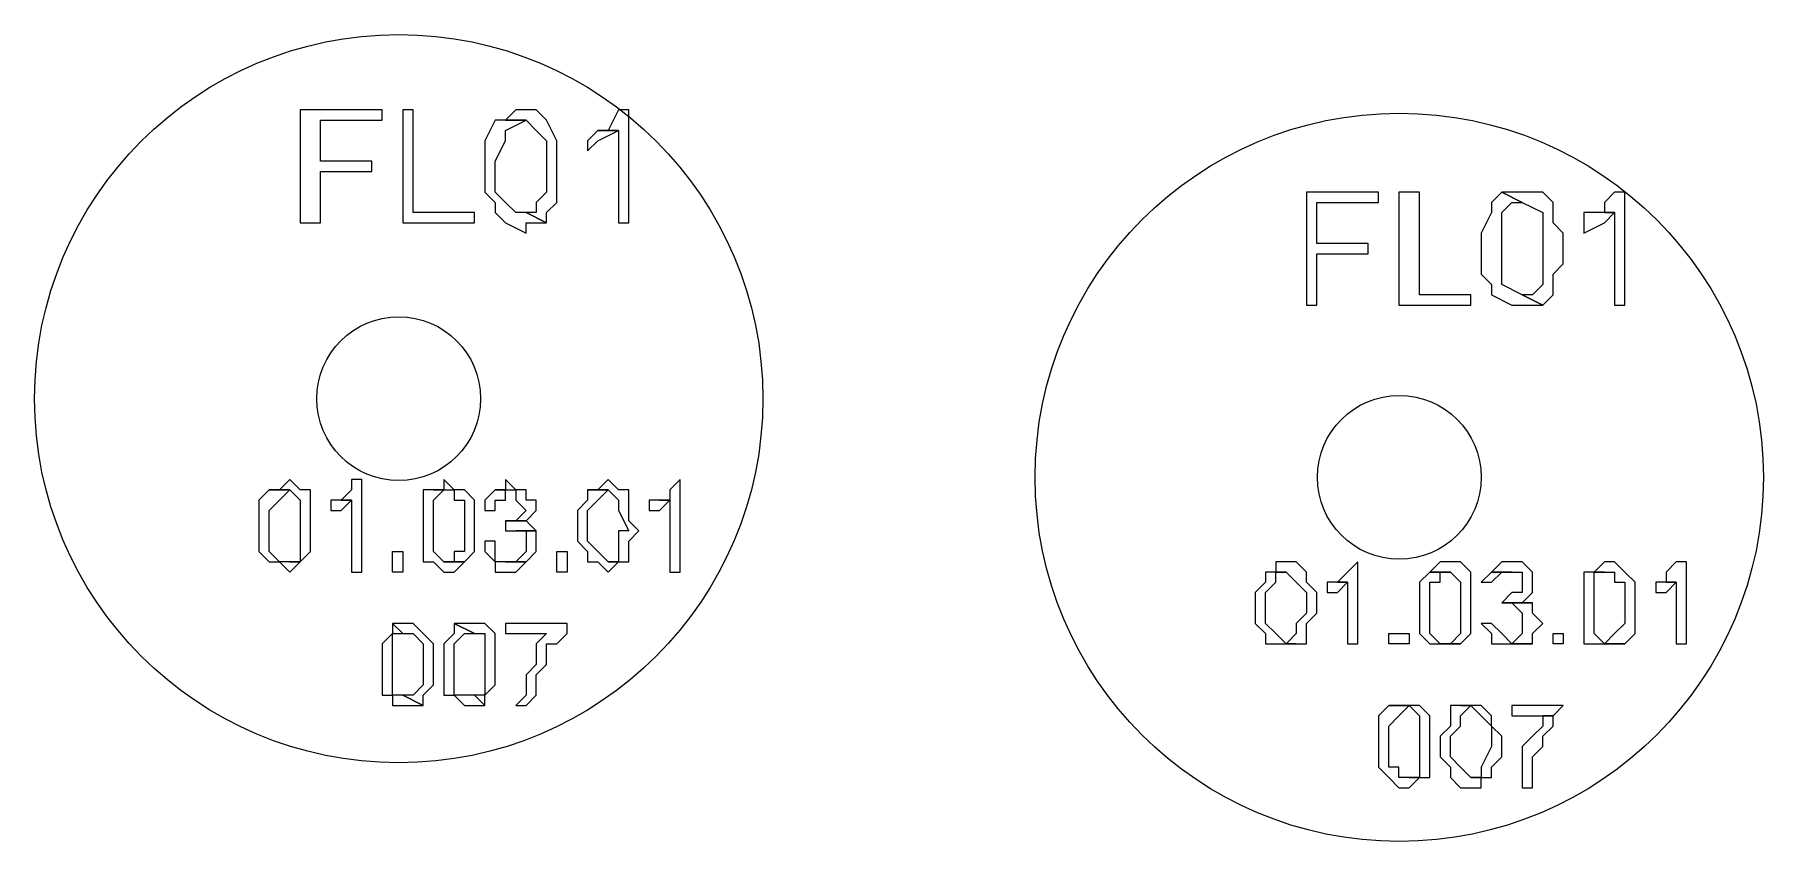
# Model space of a CAD drawing. Header units: millimetres. Extents: x 977 to 12288, y -94 to 5752.
# Drawn here: x 2782 to 2829.47, y 4513.61 to 4535.77 of the extents above; entities that cross this region are included whole.
import ezdxf

# ---------------------------------------------------------------- set-up
doc = ezdxf.new("R2010")
doc.units = ezdxf.units.MM

msp = doc.modelspace()

# ---------------------------------------------------------------- linework, layer by layer
at = {"color": 4, "lineweight": 0}
for points in [[(2791.54530765, 4533.69598799), (2789.28901658, 4533.69598799), (2789.28901658, 4530.59358777), (2789.85308935, 4530.59358777), (2789.85308935, 4532.00376969), (2791.26327127, 4532.00376969), (2791.26327127, 4532.28580607), (2789.85308935, 4532.28580607), (2789.85308935, 4533.41395161), (2791.54530765, 4533.41395161)], [(2792.39141681, 4533.69598799), (2792.10938042, 4533.69598799), (2792.10938042, 4530.59358777), (2794.08363511, 4530.59358777), (2794.08363511, 4530.87562415), (2792.39141681, 4530.87562415)], [(2795.49381703, 4533.69598799), (2795.21178065, 4533.69598799), (2794.92974426, 4533.41395161), (2795.49381703, 4533.41395161), (2795.49381703, 4533.41395161), (2795.77585342, 4533.13191522), (2796.0578898, 4532.84987884), (2796.0578898, 4532.56784246), (2796.0578898, 4532.00376969), (2796.0578898, 4531.7217333), (2796.0578898, 4531.43969692), (2795.77585342, 4531.15766054), (2795.77585342, 4530.87562415), (2795.49381703, 4530.87562415), (2796.0578898, 4530.59358777), (2796.0578898, 4530.87562415), (2796.33992618, 4531.15766054), (2796.33992618, 4531.15766054), (2796.33992618, 4531.7217333), (2796.33992618, 4532.00376969), (2796.33992618, 4532.56784246), (2796.33992618, 4532.84987884), (2796.33992618, 4532.84987884), (2796.0578898, 4533.41395161), (2796.0578898, 4533.41395161), (2795.77585342, 4533.69598799), (2795.77585342, 4533.69598799)], [(2798.31418087, 4533.69598799), (2798.03214449, 4533.69598799), (2798.03214449, 4533.69598799), (2797.7501081, 4533.13191522), (2797.46807172, 4533.13191522), (2798.03214449, 4533.13191522), (2798.03214449, 4530.59358777), (2798.31418087, 4530.59358777)], [(2794.92974426, 4533.41395161), (2794.64770788, 4533.41395161), (2794.36567149, 4532.84987884), (2794.36567149, 4532.84987884), (2794.36567149, 4532.56784246), (2794.36567149, 4532.00376969), (2794.36567149, 4532.00376969), (2794.36567149, 4531.43969692), (2794.64770788, 4531.15766054), (2794.64770788, 4530.87562415), (2794.92974426, 4530.59358777), (2795.49381703, 4530.31155138), (2795.49381703, 4530.59358777), (2796.0578898, 4530.59358777), (2795.49381703, 4530.87562415), (2795.21178065, 4530.87562415), (2794.92974426, 4531.15766054), (2794.92974426, 4531.15766054), (2794.64770788, 4531.43969692), (2794.64770788, 4532.00376969), (2794.64770788, 4532.28580607), (2794.92974426, 4532.84987884), (2794.92974426, 4533.13191522), (2794.92974426, 4533.13191522), (2795.49381703, 4533.41395161)], [(2797.46807172, 4533.13191522), (2797.18603534, 4532.84987884), (2797.18603534, 4532.56784246), (2797.18603534, 4532.56784246), (2797.46807172, 4532.84987884), (2797.46807172, 4532.84987884), (2798.03214449, 4533.13191522)], [(2818.90283692, 4531.43969692), (2816.92858223, 4531.43969692), (2816.92858223, 4528.33729669), (2817.21061861, 4528.33729669), (2817.21061861, 4529.74747861), (2818.62080053, 4529.74747861), (2818.62080053, 4530.029515), (2817.21061861, 4530.029515), (2817.21061861, 4531.15766054), (2818.90283692, 4531.15766054)], [(2820.03098245, 4531.43969692), (2819.46690968, 4531.43969692), (2819.46690968, 4528.33729669), (2821.44116437, 4528.33729669), (2821.44116437, 4528.61933308), (2820.03098245, 4528.61933308)], [(2822.28727352, 4531.43969692), (2822.00523714, 4531.15766054), (2822.00523714, 4530.87562415), (2822.00523714, 4530.87562415), (2821.72320076, 4530.31155138), (2821.72320076, 4530.029515), (2821.72320076, 4529.74747861), (2821.72320076, 4529.18340585), (2822.00523714, 4528.90136946), (2822.00523714, 4528.61933308), (2822.56930991, 4528.33729669), (2822.85134629, 4528.33729669), (2823.13338268, 4528.33729669), (2823.41541906, 4528.33729669), (2822.85134629, 4528.61933308), (2822.85134629, 4528.61933308), (2822.28727352, 4528.90136946), (2822.28727352, 4528.90136946), (2822.28727352, 4529.46544223), (2822.28727352, 4530.029515), (2822.28727352, 4530.31155138), (2822.28727352, 4530.59358777), (2822.28727352, 4530.87562415), (2822.56930991, 4531.15766054), (2822.85134629, 4531.15766054)], [(2822.85134629, 4531.43969692), (2822.56930991, 4531.43969692), (2822.28727352, 4531.43969692), (2822.85134629, 4531.15766054), (2822.85134629, 4531.15766054), (2823.41541906, 4530.87562415), (2823.41541906, 4530.87562415), (2823.41541906, 4530.31155138), (2823.41541906, 4530.029515), (2823.41541906, 4529.46544223), (2823.41541906, 4529.18340585), (2823.41541906, 4528.90136946), (2823.13338268, 4528.61933308), (2822.85134629, 4528.61933308), (2823.41541906, 4528.33729669), (2823.69745545, 4528.61933308), (2823.69745545, 4528.90136946), (2823.69745545, 4529.18340585), (2823.97949183, 4529.46544223), (2823.97949183, 4530.029515), (2823.97949183, 4530.31155138), (2823.69745545, 4530.59358777), (2823.69745545, 4530.87562415), (2823.69745545, 4531.15766054), (2823.69745545, 4531.15766054), (2823.41541906, 4531.43969692), (2823.13338268, 4531.43969692)], [(2825.67171013, 4531.43969692), (2825.38967375, 4531.43969692), (2825.38967375, 4531.43969692), (2825.10763737, 4531.15766054), (2825.10763737, 4530.87562415), (2825.38967375, 4530.87562415), (2825.38967375, 4528.33729669), (2825.67171013, 4528.33729669)], [(2825.10763737, 4530.87562415), (2824.5435646, 4530.87562415), (2824.5435646, 4530.31155138), (2824.5435646, 4530.31155138), (2825.10763737, 4530.59358777), (2825.10763737, 4530.59358777), (2825.38967375, 4530.87562415)], [(2788.44290743, 4523.26064178), (2788.44290743, 4523.26064178), (2788.16087104, 4522.9786054), (2788.16087104, 4522.9786054), (2788.16087104, 4522.69656901), (2788.16087104, 4522.13249624), (2788.16087104, 4522.13249624), (2788.16087104, 4521.85045986), (2788.16087104, 4521.56842347), (2788.44290743, 4521.28638709), (2788.72494381, 4521.28638709), (2789.0069802, 4521.00435071), (2789.0069802, 4521.00435071), (2789.28901658, 4521.28638709), (2789.0069802, 4521.28638709), (2788.72494381, 4521.28638709), (2788.44290743, 4521.56842347), (2788.44290743, 4521.56842347), (2788.44290743, 4521.85045986), (2788.44290743, 4522.13249624), (2788.44290743, 4522.41453263), (2788.44290743, 4522.69656901), (2788.72494381, 4522.9786054), (2788.72494381, 4522.9786054), (2789.0069802, 4523.26064178)], [(2789.0069802, 4523.54267816), (2788.72494381, 4523.26064178), (2788.44290743, 4523.26064178), (2789.0069802, 4523.26064178), (2789.0069802, 4523.26064178), (2789.28901658, 4522.9786054), (2789.28901658, 4522.9786054), (2789.28901658, 4522.69656901), (2789.28901658, 4522.13249624), (2789.28901658, 4522.13249624), (2789.28901658, 4521.56842347), (2789.28901658, 4521.56842347), (2789.28901658, 4521.28638709), (2789.0069802, 4521.28638709), (2789.28901658, 4521.28638709), (2789.28901658, 4521.28638709), (2789.57105296, 4521.56842347), (2789.57105296, 4521.56842347), (2789.57105296, 4521.85045986), (2789.57105296, 4522.13249624), (2789.57105296, 4522.41453263), (2789.57105296, 4522.69656901), (2789.57105296, 4522.9786054), (2789.57105296, 4523.26064178), (2789.57105296, 4523.26064178), (2789.28901658, 4523.26064178), (2789.28901658, 4523.26064178)], [(2790.98123489, 4523.54267816), (2790.6991985, 4523.54267816), (2790.6991985, 4523.26064178), (2790.41716212, 4522.9786054), (2790.41716212, 4522.9786054), (2790.6991985, 4522.9786054), (2790.6991985, 4521.00435071), (2790.98123489, 4521.00435071)], [(2792.95548957, 4523.26064178), (2792.67345319, 4523.26064178), (2792.67345319, 4522.9786054), (2792.67345319, 4522.9786054), (2792.67345319, 4522.69656901), (2792.67345319, 4522.13249624), (2792.67345319, 4522.13249624), (2792.67345319, 4521.85045986), (2792.67345319, 4521.56842347), (2792.67345319, 4521.28638709), (2792.95548957, 4521.28638709), (2793.23752596, 4521.00435071), (2793.51956234, 4521.00435071), (2793.80159873, 4521.28638709), (2793.23752596, 4521.28638709), (2793.23752596, 4521.28638709), (2792.95548957, 4521.56842347), (2792.95548957, 4521.56842347), (2792.95548957, 4521.85045986), (2792.95548957, 4522.13249624), (2792.95548957, 4522.41453263), (2792.95548957, 4522.69656901), (2792.95548957, 4522.9786054), (2792.95548957, 4522.9786054), (2793.23752596, 4523.26064178)], [(2793.23752596, 4523.54267816), (2793.23752596, 4523.26064178), (2792.95548957, 4523.26064178), (2793.23752596, 4523.26064178), (2793.51956234, 4523.26064178), (2793.51956234, 4522.9786054), (2793.80159873, 4522.9786054), (2793.80159873, 4522.69656901), (2793.80159873, 4522.13249624), (2793.80159873, 4522.13249624), (2793.80159873, 4521.56842347), (2793.51956234, 4521.56842347), (2793.51956234, 4521.28638709), (2793.23752596, 4521.28638709), (2793.80159873, 4521.28638709), (2793.80159873, 4521.28638709), (2794.08363511, 4521.56842347), (2794.08363511, 4521.56842347), (2794.08363511, 4521.85045986), (2794.08363511, 4522.13249624), (2794.08363511, 4522.41453263), (2794.08363511, 4522.69656901), (2794.08363511, 4522.9786054), (2793.80159873, 4523.26064178), (2793.80159873, 4523.26064178), (2793.51956234, 4523.26064178), (2793.51956234, 4523.26064178)], [(2794.64770788, 4523.26064178), (2794.36567149, 4522.9786054), (2794.36567149, 4522.69656901), (2794.64770788, 4522.69656901), (2794.64770788, 4522.9786054), (2794.64770788, 4522.9786054), (2794.92974426, 4522.9786054), (2794.92974426, 4523.26064178)], [(2794.92974426, 4523.54267816), (2794.92974426, 4523.26064178), (2794.64770788, 4523.26064178), (2794.92974426, 4523.26064178), (2795.21178065, 4523.26064178), (2795.21178065, 4522.9786054), (2795.21178065, 4522.9786054), (2795.49381703, 4522.69656901), (2795.49381703, 4522.69656901), (2795.21178065, 4522.41453263), (2795.21178065, 4522.41453263), (2794.92974426, 4522.41453263), (2795.49381703, 4522.41453263), (2795.49381703, 4522.41453263), (2795.77585342, 4522.69656901), (2795.77585342, 4522.69656901), (2795.77585342, 4522.9786054), (2795.49381703, 4522.9786054), (2795.49381703, 4523.26064178), (2795.49381703, 4523.26064178), (2795.21178065, 4523.26064178)], [(2797.18603534, 4523.26064178), (2797.18603534, 4523.26064178), (2797.18603534, 4522.9786054), (2797.18603534, 4522.9786054), (2796.90399895, 4522.69656901), (2796.90399895, 4522.13249624), (2796.90399895, 4522.13249624), (2796.90399895, 4521.85045986), (2797.18603534, 4521.56842347), (2797.18603534, 4521.28638709), (2797.46807172, 4521.28638709), (2797.7501081, 4521.00435071), (2797.7501081, 4521.00435071), (2798.03214449, 4521.28638709), (2797.7501081, 4521.28638709), (2797.7501081, 4521.28638709), (2797.46807172, 4521.56842347), (2797.46807172, 4521.56842347), (2797.18603534, 4521.85045986), (2797.18603534, 4522.13249624), (2797.18603534, 4522.41453263), (2797.18603534, 4522.69656901), (2797.46807172, 4522.9786054), (2797.46807172, 4522.9786054), (2797.7501081, 4523.26064178)], [(2797.7501081, 4523.54267816), (2797.46807172, 4523.26064178), (2797.18603534, 4523.26064178), (2797.7501081, 4523.26064178), (2797.7501081, 4523.26064178), (2798.03214449, 4522.9786054), (2798.03214449, 4522.9786054), (2798.03214449, 4522.69656901), (2798.31418087, 4522.13249624), (2798.03214449, 4522.13249624), (2798.03214449, 4521.56842347), (2798.03214449, 4521.56842347), (2798.03214449, 4521.28638709), (2797.7501081, 4521.28638709), (2798.03214449, 4521.28638709), (2798.31418087, 4521.28638709), (2798.31418087, 4521.56842347), (2798.31418087, 4521.56842347), (2798.31418087, 4521.85045986), (2798.59621726, 4522.13249624), (2798.31418087, 4522.41453263), (2798.31418087, 4522.69656901), (2798.31418087, 4522.9786054), (2798.31418087, 4523.26064178), (2798.31418087, 4523.26064178), (2798.03214449, 4523.26064178), (2798.03214449, 4523.26064178)], [(2799.72436279, 4523.54267816), (2799.72436279, 4523.54267816), (2799.44232641, 4523.26064178), (2799.44232641, 4522.9786054), (2799.16029003, 4522.9786054), (2799.44232641, 4522.9786054), (2799.44232641, 4521.00435071), (2799.72436279, 4521.00435071)], [(2790.41716212, 4522.9786054), (2790.13512573, 4522.9786054), (2790.13512573, 4522.69656901), (2790.13512573, 4522.69656901), (2790.41716212, 4522.69656901), (2790.41716212, 4522.69656901), (2790.6991985, 4522.9786054)], [(2799.16029003, 4522.9786054), (2798.87825364, 4522.9786054), (2798.87825364, 4522.69656901), (2798.87825364, 4522.69656901), (2799.16029003, 4522.69656901), (2799.16029003, 4522.69656901), (2799.44232641, 4522.9786054)], [(2794.92974426, 4522.41453263), (2794.92974426, 4522.13249624), (2795.21178065, 4522.13249624), (2795.77585342, 4522.13249624), (2795.49381703, 4522.41453263), (2795.49381703, 4522.41453263), (2794.92974426, 4522.41453263)], [(2794.64770788, 4521.85045986), (2794.36567149, 4521.85045986), (2794.36567149, 4521.56842347), (2794.64770788, 4521.28638709), (2794.64770788, 4521.28638709), (2794.64770788, 4521.00435071), (2794.92974426, 4521.00435071), (2795.21178065, 4521.00435071), (2795.49381703, 4521.28638709), (2795.49381703, 4521.28638709), (2794.92974426, 4521.28638709), (2794.92974426, 4521.28638709), (2794.64770788, 4521.28638709), (2794.64770788, 4521.56842347)], [(2795.77585342, 4522.13249624), (2795.21178065, 4522.13249624), (2795.21178065, 4522.13249624), (2795.49381703, 4522.13249624), (2795.49381703, 4522.13249624), (2795.49381703, 4521.85045986), (2795.49381703, 4521.56842347), (2795.49381703, 4521.56842347), (2795.21178065, 4521.28638709), (2794.92974426, 4521.28638709), (2795.49381703, 4521.28638709), (2795.49381703, 4521.28638709), (2795.77585342, 4521.56842347), (2795.77585342, 4521.85045986), (2795.77585342, 4521.85045986), (2795.77585342, 4522.13249624)], [(2791.82734404, 4521.00435071), (2791.82734404, 4521.56842347), (2792.10938042, 4521.56842347), (2792.10938042, 4521.00435071), (2791.82734404, 4521.00435071)], [(2796.33992618, 4521.00435071), (2796.33992618, 4521.56842347), (2796.62196257, 4521.56842347), (2796.62196257, 4521.00435071), (2796.33992618, 4521.00435071)], [(2816.36450946, 4521.28638709), (2816.08247307, 4521.28638709), (2816.08247307, 4521.00435071), (2816.36450946, 4521.00435071), (2816.36450946, 4521.00435071), (2816.64654584, 4520.72231432), (2816.64654584, 4520.72231432), (2816.92858223, 4520.44027794), (2816.92858223, 4520.15824155), (2816.92858223, 4519.87620517), (2816.64654584, 4519.59416879), (2816.64654584, 4519.3121324), (2816.64654584, 4519.3121324), (2816.36450946, 4519.03009602), (2816.64654584, 4519.03009602), (2816.92858223, 4519.03009602), (2816.92858223, 4519.3121324), (2816.92858223, 4519.59416879), (2817.21061861, 4519.87620517), (2817.21061861, 4520.15824155), (2817.21061861, 4520.44027794), (2816.92858223, 4520.72231432), (2816.92858223, 4520.72231432), (2816.92858223, 4521.00435071), (2816.92858223, 4521.00435071), (2816.64654584, 4521.28638709), (2816.64654584, 4521.28638709)], [(2818.33876415, 4521.28638709), (2818.33876415, 4521.28638709), (2818.33876415, 4521.28638709), (2818.05672776, 4521.00435071), (2817.77469138, 4520.72231432), (2818.05672776, 4520.72231432), (2818.05672776, 4519.03009602), (2818.33876415, 4519.03009602)], [(2820.8770916, 4521.28638709), (2820.59505522, 4521.28638709), (2820.31301884, 4521.00435071), (2820.8770916, 4521.00435071), (2820.8770916, 4521.00435071), (2821.15912799, 4520.72231432), (2821.15912799, 4520.72231432), (2821.15912799, 4520.44027794), (2821.15912799, 4520.15824155), (2821.15912799, 4519.87620517), (2821.15912799, 4519.59416879), (2821.15912799, 4519.3121324), (2821.15912799, 4519.3121324), (2820.8770916, 4519.03009602), (2821.15912799, 4519.03009602), (2821.15912799, 4519.03009602), (2821.44116437, 4519.3121324), (2821.44116437, 4519.59416879), (2821.44116437, 4519.87620517), (2821.44116437, 4520.15824155), (2821.44116437, 4520.44027794), (2821.44116437, 4520.72231432), (2821.44116437, 4520.72231432), (2821.44116437, 4521.00435071), (2821.44116437, 4521.00435071), (2821.15912799, 4521.28638709), (2821.15912799, 4521.28638709)], [(2822.56930991, 4521.28638709), (2822.28727352, 4521.28638709), (2822.00523714, 4521.00435071), (2822.56930991, 4521.00435071), (2822.56930991, 4521.00435071), (2822.85134629, 4521.00435071), (2822.85134629, 4521.00435071), (2822.85134629, 4520.72231432), (2822.85134629, 4520.72231432), (2822.85134629, 4520.44027794), (2822.56930991, 4520.44027794), (2822.28727352, 4520.15824155), (2822.85134629, 4520.15824155), (2823.13338268, 4520.44027794), (2823.13338268, 4520.44027794), (2823.13338268, 4520.72231432), (2823.13338268, 4520.72231432), (2823.13338268, 4521.00435071), (2823.13338268, 4521.00435071), (2822.85134629, 4521.28638709), (2822.85134629, 4521.28638709)], [(2825.10763737, 4521.28638709), (2825.10763737, 4521.28638709), (2824.82560098, 4521.00435071), (2825.10763737, 4521.00435071), (2825.38967375, 4521.00435071), (2825.38967375, 4520.72231432), (2825.67171013, 4520.72231432), (2825.67171013, 4520.44027794), (2825.67171013, 4520.15824155), (2825.67171013, 4519.87620517), (2825.67171013, 4519.59416879), (2825.38967375, 4519.3121324), (2825.38967375, 4519.3121324), (2825.10763737, 4519.03009602), (2825.67171013, 4519.03009602), (2825.67171013, 4519.03009602), (2825.95374652, 4519.3121324), (2825.95374652, 4519.59416879), (2825.95374652, 4519.87620517), (2825.95374652, 4520.15824155), (2825.95374652, 4520.44027794), (2825.95374652, 4520.72231432), (2825.95374652, 4520.72231432), (2825.67171013, 4521.00435071), (2825.67171013, 4521.00435071), (2825.38967375, 4521.28638709), (2825.38967375, 4521.28638709)], [(2827.36392844, 4521.28638709), (2827.08189206, 4521.28638709), (2827.08189206, 4521.28638709), (2826.79985567, 4521.00435071), (2826.79985567, 4520.72231432), (2827.08189206, 4520.72231432), (2827.08189206, 4519.03009602), (2827.36392844, 4519.03009602)], [(2816.08247307, 4521.00435071), (2815.80043669, 4521.00435071), (2815.80043669, 4520.72231432), (2815.80043669, 4520.72231432), (2815.51840031, 4520.44027794), (2815.51840031, 4520.15824155), (2815.51840031, 4519.87620517), (2815.51840031, 4519.59416879), (2815.80043669, 4519.3121324), (2815.80043669, 4519.03009602), (2816.08247307, 4519.03009602), (2816.36450946, 4519.03009602), (2816.64654584, 4519.03009602), (2816.64654584, 4519.03009602), (2816.36450946, 4519.03009602), (2816.36450946, 4519.03009602), (2816.08247307, 4519.3121324), (2816.08247307, 4519.3121324), (2815.80043669, 4519.59416879), (2815.80043669, 4520.15824155), (2815.80043669, 4520.44027794), (2816.08247307, 4520.72231432), (2816.08247307, 4520.72231432), (2816.08247307, 4521.00435071), (2816.36450946, 4521.00435071)], [(2817.77469138, 4520.72231432), (2817.49265499, 4520.72231432), (2817.49265499, 4520.44027794), (2817.49265499, 4520.44027794), (2817.77469138, 4520.44027794), (2817.77469138, 4520.44027794), (2818.05672776, 4520.72231432)], [(2820.31301884, 4521.00435071), (2820.31301884, 4521.00435071), (2820.03098245, 4520.72231432), (2820.03098245, 4520.72231432), (2820.03098245, 4520.44027794), (2820.03098245, 4520.15824155), (2820.03098245, 4519.87620517), (2820.03098245, 4519.59416879), (2820.03098245, 4519.3121324), (2820.31301884, 4519.03009602), (2820.59505522, 4519.03009602), (2820.8770916, 4519.03009602), (2820.8770916, 4519.03009602), (2821.15912799, 4519.03009602), (2820.8770916, 4519.03009602), (2820.59505522, 4519.03009602), (2820.31301884, 4519.3121324), (2820.31301884, 4519.3121324), (2820.31301884, 4519.59416879), (2820.31301884, 4520.15824155), (2820.31301884, 4520.44027794), (2820.31301884, 4520.72231432), (2820.59505522, 4520.72231432), (2820.59505522, 4521.00435071), (2820.8770916, 4521.00435071)], [(2822.00523714, 4521.00435071), (2822.00523714, 4521.00435071), (2821.72320076, 4520.72231432), (2822.00523714, 4520.72231432), (2822.00523714, 4520.72231432), (2822.28727352, 4521.00435071), (2822.28727352, 4521.00435071), (2822.56930991, 4521.00435071)], [(2824.82560098, 4521.00435071), (2824.5435646, 4521.00435071), (2824.5435646, 4520.72231432), (2824.5435646, 4520.72231432), (2824.5435646, 4520.44027794), (2824.5435646, 4520.15824155), (2824.5435646, 4519.87620517), (2824.5435646, 4519.59416879), (2824.5435646, 4519.3121324), (2824.5435646, 4519.03009602), (2824.82560098, 4519.03009602), (2825.10763737, 4519.03009602), (2825.38967375, 4519.03009602), (2825.67171013, 4519.03009602), (2825.10763737, 4519.03009602), (2825.10763737, 4519.03009602), (2824.82560098, 4519.3121324), (2824.82560098, 4519.3121324), (2824.82560098, 4519.59416879), (2824.82560098, 4520.15824155), (2824.82560098, 4520.44027794), (2824.82560098, 4520.72231432), (2824.82560098, 4520.72231432), (2824.82560098, 4521.00435071), (2825.10763737, 4521.00435071)], [(2826.79985567, 4520.72231432), (2826.51781929, 4520.72231432), (2826.51781929, 4520.44027794), (2826.51781929, 4520.44027794), (2826.79985567, 4520.44027794), (2826.79985567, 4520.44027794), (2827.08189206, 4520.72231432)], [(2822.28727352, 4520.15824155), (2822.28727352, 4520.15824155), (2822.56930991, 4520.15824155), (2823.13338268, 4520.15824155), (2822.85134629, 4520.15824155), (2822.85134629, 4520.15824155), (2822.28727352, 4520.15824155)], [(2823.13338268, 4520.15824155), (2822.56930991, 4520.15824155), (2822.56930991, 4520.15824155), (2822.85134629, 4519.87620517), (2822.85134629, 4519.87620517), (2822.85134629, 4519.59416879), (2822.85134629, 4519.59416879), (2822.85134629, 4519.3121324), (2822.85134629, 4519.3121324), (2822.56930991, 4519.03009602), (2823.13338268, 4519.03009602), (2823.13338268, 4519.03009602), (2823.13338268, 4519.3121324), (2823.41541906, 4519.59416879), (2823.13338268, 4519.87620517), (2823.13338268, 4519.87620517)], [(2791.82734404, 4519.59416879), (2791.82734404, 4519.3121324), (2791.54530765, 4519.03009602), (2791.54530765, 4519.03009602), (2791.54530765, 4518.74805963), (2791.54530765, 4518.46602325), (2791.54530765, 4518.46602325), (2791.54530765, 4517.90195048), (2791.54530765, 4517.6199141), (2791.82734404, 4517.6199141), (2791.82734404, 4517.33787771), (2792.10938042, 4517.33787771), (2792.39141681, 4517.33787771), (2792.67345319, 4517.33787771), (2792.10938042, 4517.6199141), (2792.10938042, 4517.6199141), (2791.82734404, 4517.6199141), (2791.82734404, 4517.90195048), (2791.82734404, 4518.18398687), (2791.82734404, 4518.46602325), (2791.82734404, 4518.74805963), (2791.82734404, 4519.03009602), (2791.82734404, 4519.3121324), (2791.82734404, 4519.3121324), (2792.10938042, 4519.3121324)], [(2792.10938042, 4519.59416879), (2792.10938042, 4519.59416879), (2791.82734404, 4519.59416879), (2792.10938042, 4519.3121324), (2792.39141681, 4519.3121324), (2792.39141681, 4519.3121324), (2792.67345319, 4519.03009602), (2792.67345319, 4518.74805963), (2792.67345319, 4518.46602325), (2792.67345319, 4518.18398687), (2792.67345319, 4517.90195048), (2792.39141681, 4517.6199141), (2792.39141681, 4517.6199141), (2792.10938042, 4517.6199141), (2792.67345319, 4517.33787771), (2792.67345319, 4517.6199141), (2792.95548957, 4517.90195048), (2792.95548957, 4517.90195048), (2792.95548957, 4518.18398687), (2792.95548957, 4518.46602325), (2792.95548957, 4518.74805963), (2792.95548957, 4519.03009602), (2792.95548957, 4519.03009602), (2792.67345319, 4519.3121324), (2792.67345319, 4519.3121324), (2792.39141681, 4519.59416879), (2792.39141681, 4519.59416879)], [(2793.51956234, 4519.59416879), (2793.51956234, 4519.3121324), (2793.23752596, 4519.03009602), (2793.23752596, 4519.03009602), (2793.23752596, 4518.74805963), (2793.23752596, 4518.46602325), (2793.23752596, 4518.46602325), (2793.23752596, 4517.90195048), (2793.23752596, 4517.6199141), (2793.51956234, 4517.6199141), (2793.80159873, 4517.33787771), (2794.08363511, 4517.33787771), (2794.08363511, 4517.33787771), (2794.36567149, 4517.33787771), (2794.08363511, 4517.6199141), (2793.80159873, 4517.6199141), (2793.51956234, 4517.6199141), (2793.51956234, 4517.90195048), (2793.51956234, 4518.18398687), (2793.51956234, 4518.46602325), (2793.51956234, 4518.74805963), (2793.51956234, 4519.03009602), (2793.80159873, 4519.3121324), (2793.80159873, 4519.3121324), (2794.08363511, 4519.3121324)], [(2794.08363511, 4519.59416879), (2793.80159873, 4519.59416879), (2793.51956234, 4519.59416879), (2794.08363511, 4519.3121324), (2794.08363511, 4519.3121324), (2794.36567149, 4519.3121324), (2794.36567149, 4519.03009602), (2794.36567149, 4518.74805963), (2794.36567149, 4518.46602325), (2794.36567149, 4518.18398687), (2794.36567149, 4517.90195048), (2794.36567149, 4517.6199141), (2794.36567149, 4517.6199141), (2794.08363511, 4517.6199141), (2794.36567149, 4517.33787771), (2794.36567149, 4517.6199141), (2794.64770788, 4517.90195048), (2794.64770788, 4517.90195048), (2794.64770788, 4518.18398687), (2794.64770788, 4518.46602325), (2794.64770788, 4518.74805963), (2794.64770788, 4519.03009602), (2794.64770788, 4519.03009602), (2794.64770788, 4519.3121324), (2794.64770788, 4519.3121324), (2794.36567149, 4519.59416879), (2794.36567149, 4519.59416879)], [(2796.62196257, 4519.59416879), (2794.92974426, 4519.59416879), (2794.92974426, 4519.3121324), (2796.0578898, 4519.3121324), (2796.0578898, 4519.3121324), (2795.77585342, 4519.03009602), (2795.77585342, 4518.74805963), (2795.77585342, 4518.46602325), (2795.49381703, 4518.18398687), (2795.49381703, 4517.90195048), (2795.49381703, 4517.90195048), (2795.49381703, 4517.6199141), (2795.21178065, 4517.33787771), (2795.49381703, 4517.33787771), (2795.49381703, 4517.33787771), (2795.77585342, 4517.6199141), (2795.77585342, 4517.90195048), (2795.77585342, 4518.18398687), (2796.0578898, 4518.46602325), (2796.0578898, 4518.74805963), (2796.0578898, 4519.03009602), (2796.33992618, 4519.03009602), (2796.62196257, 4519.3121324)], [(2819.1848733, 4519.03009602), (2819.1848733, 4519.3121324), (2819.74894607, 4519.3121324), (2819.74894607, 4519.03009602), (2819.1848733, 4519.03009602)], [(2822.00523714, 4519.59416879), (2821.72320076, 4519.59416879), (2822.00523714, 4519.3121324), (2822.00523714, 4519.03009602), (2822.00523714, 4519.03009602), (2822.28727352, 4519.03009602), (2822.56930991, 4519.03009602), (2822.56930991, 4519.03009602), (2822.85134629, 4519.03009602), (2823.13338268, 4519.03009602), (2822.56930991, 4519.03009602), (2822.56930991, 4519.03009602), (2822.28727352, 4519.3121324), (2822.28727352, 4519.3121324)], [(2823.69745545, 4519.03009602), (2823.69745545, 4519.3121324), (2823.97949183, 4519.3121324), (2823.97949183, 4519.03009602), (2823.69745545, 4519.03009602)], [(2819.1848733, 4517.33787771), (2819.1848733, 4517.33787771), (2818.90283692, 4517.05584133), (2818.90283692, 4516.77380494), (2818.90283692, 4516.49176856), (2818.90283692, 4516.20973218), (2818.90283692, 4516.20973218), (2818.90283692, 4515.92769579), (2818.90283692, 4515.64565941), (2819.1848733, 4515.36362302), (2819.46690968, 4515.08158664), (2819.74894607, 4515.08158664), (2819.74894607, 4515.08158664), (2820.03098245, 4515.36362302), (2819.74894607, 4515.36362302), (2819.46690968, 4515.36362302), (2819.46690968, 4515.64565941), (2819.1848733, 4515.64565941), (2819.1848733, 4515.92769579), (2819.1848733, 4516.20973218), (2819.1848733, 4516.49176856), (2819.1848733, 4516.77380494), (2819.46690968, 4517.05584133), (2819.46690968, 4517.05584133), (2819.74894607, 4517.33787771)], [(2819.74894607, 4517.33787771), (2819.46690968, 4517.33787771), (2819.1848733, 4517.33787771), (2819.74894607, 4517.33787771), (2819.74894607, 4517.33787771), (2820.03098245, 4517.05584133), (2820.03098245, 4517.05584133), (2820.03098245, 4516.77380494), (2820.03098245, 4516.20973218), (2820.03098245, 4516.20973218), (2820.03098245, 4515.64565941), (2820.03098245, 4515.64565941), (2820.03098245, 4515.36362302), (2819.74894607, 4515.36362302), (2820.03098245, 4515.36362302), (2820.31301884, 4515.36362302), (2820.31301884, 4515.64565941), (2820.31301884, 4515.64565941), (2820.31301884, 4515.92769579), (2820.31301884, 4516.20973218), (2820.31301884, 4516.49176856), (2820.31301884, 4516.77380494), (2820.31301884, 4516.77380494), (2820.31301884, 4517.05584133), (2820.31301884, 4517.05584133), (2820.03098245, 4517.33787771), (2820.03098245, 4517.33787771)], [(2821.15912799, 4517.33787771), (2820.8770916, 4517.33787771), (2820.8770916, 4517.05584133), (2820.8770916, 4516.77380494), (2820.59505522, 4516.49176856), (2820.59505522, 4516.20973218), (2820.59505522, 4516.20973218), (2820.59505522, 4515.92769579), (2820.8770916, 4515.64565941), (2820.8770916, 4515.36362302), (2821.15912799, 4515.08158664), (2821.44116437, 4515.08158664), (2821.72320076, 4515.08158664), (2821.72320076, 4515.36362302), (2821.44116437, 4515.36362302), (2821.44116437, 4515.36362302), (2821.15912799, 4515.64565941), (2821.15912799, 4515.64565941), (2820.8770916, 4515.92769579), (2820.8770916, 4516.20973218), (2820.8770916, 4516.49176856), (2821.15912799, 4516.77380494), (2821.15912799, 4517.05584133), (2821.15912799, 4517.05584133), (2821.44116437, 4517.33787771)], [(2821.44116437, 4517.33787771), (2821.15912799, 4517.33787771), (2821.15912799, 4517.33787771), (2821.44116437, 4517.33787771), (2821.44116437, 4517.33787771), (2821.72320076, 4517.05584133), (2821.72320076, 4517.05584133), (2822.00523714, 4516.77380494), (2822.00523714, 4516.20973218), (2822.00523714, 4516.20973218), (2821.72320076, 4515.64565941), (2821.72320076, 4515.64565941), (2821.72320076, 4515.36362302), (2821.44116437, 4515.36362302), (2821.72320076, 4515.36362302), (2822.00523714, 4515.36362302), (2822.00523714, 4515.64565941), (2822.00523714, 4515.64565941), (2822.28727352, 4515.92769579), (2822.28727352, 4516.20973218), (2822.28727352, 4516.49176856), (2822.00523714, 4516.77380494), (2822.00523714, 4516.77380494), (2822.00523714, 4517.05584133), (2822.00523714, 4517.05584133), (2821.72320076, 4517.33787771), (2821.72320076, 4517.33787771)], [(2823.97949183, 4517.33787771), (2822.56930991, 4517.33787771), (2822.56930991, 4517.05584133), (2823.69745545, 4517.05584133), (2823.41541906, 4517.05584133), (2823.41541906, 4516.77380494), (2823.13338268, 4516.49176856), (2823.13338268, 4516.49176856), (2822.85134629, 4516.20973218), (2822.85134629, 4515.92769579), (2822.85134629, 4515.64565941), (2822.85134629, 4515.36362302), (2822.85134629, 4515.08158664), (2823.13338268, 4515.08158664), (2823.13338268, 4515.36362302), (2823.13338268, 4515.64565941), (2823.13338268, 4515.92769579), (2823.13338268, 4515.92769579), (2823.41541906, 4516.20973218), (2823.41541906, 4516.49176856), (2823.69745545, 4516.77380494), (2823.69745545, 4517.05584133), (2823.97949183, 4517.33787771)]]:
    msp.add_lwpolyline(points, close=True, dxfattribs=at)
for centre, radius in [((2791.99824282, 4525.76522187), 10), ((2819.47484412, 4523.6053601), 10), ((2791.99824282, 4525.76522187), 2.25), ((2819.47484412, 4523.6053601), 2.25)]:
    msp.add_circle(centre, radius)

doc.saveas('drawing.dxf')
